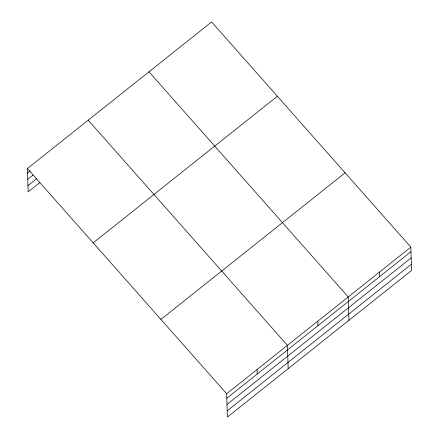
<?xml version="1.0" encoding="UTF-8"?>
<svg xmlns="http://www.w3.org/2000/svg" width="439" height="439" viewBox="0 0 439 439"><rect width="100%" height="100%" fill="white"/><g stroke="black" fill="none" stroke-linecap="round" stroke-linejoin="round"><path stroke-width="0.66" d="M27.421 168.543L211.603 21.95L410.849 247.13L411.579 270.457L227.397 417.05L226.661 393.723L27.421 168.543L28.151 191.87L39.883 182.531M27.564 173.07L30.231 170.947M27.756 179.271L33.09 175.029M27.959 185.664L36.492 178.876M93.172 242.855L277.355 96.262M160.91 319.416L345.098 172.823M226.661 393.723L410.849 247.13M226.804 398.25L410.986 251.657M226.996 404.456L411.184 257.863M227.199 410.844L411.387 264.251M148.98 71.793L348.226 296.973L348.956 320.3M88.201 120.165L287.441 345.35L288.176 368.672M379.537 272.054L379.675 276.575M317.831 321.161L317.973 325.689M257.051 369.534L257.194 374.061"/></g></svg>
